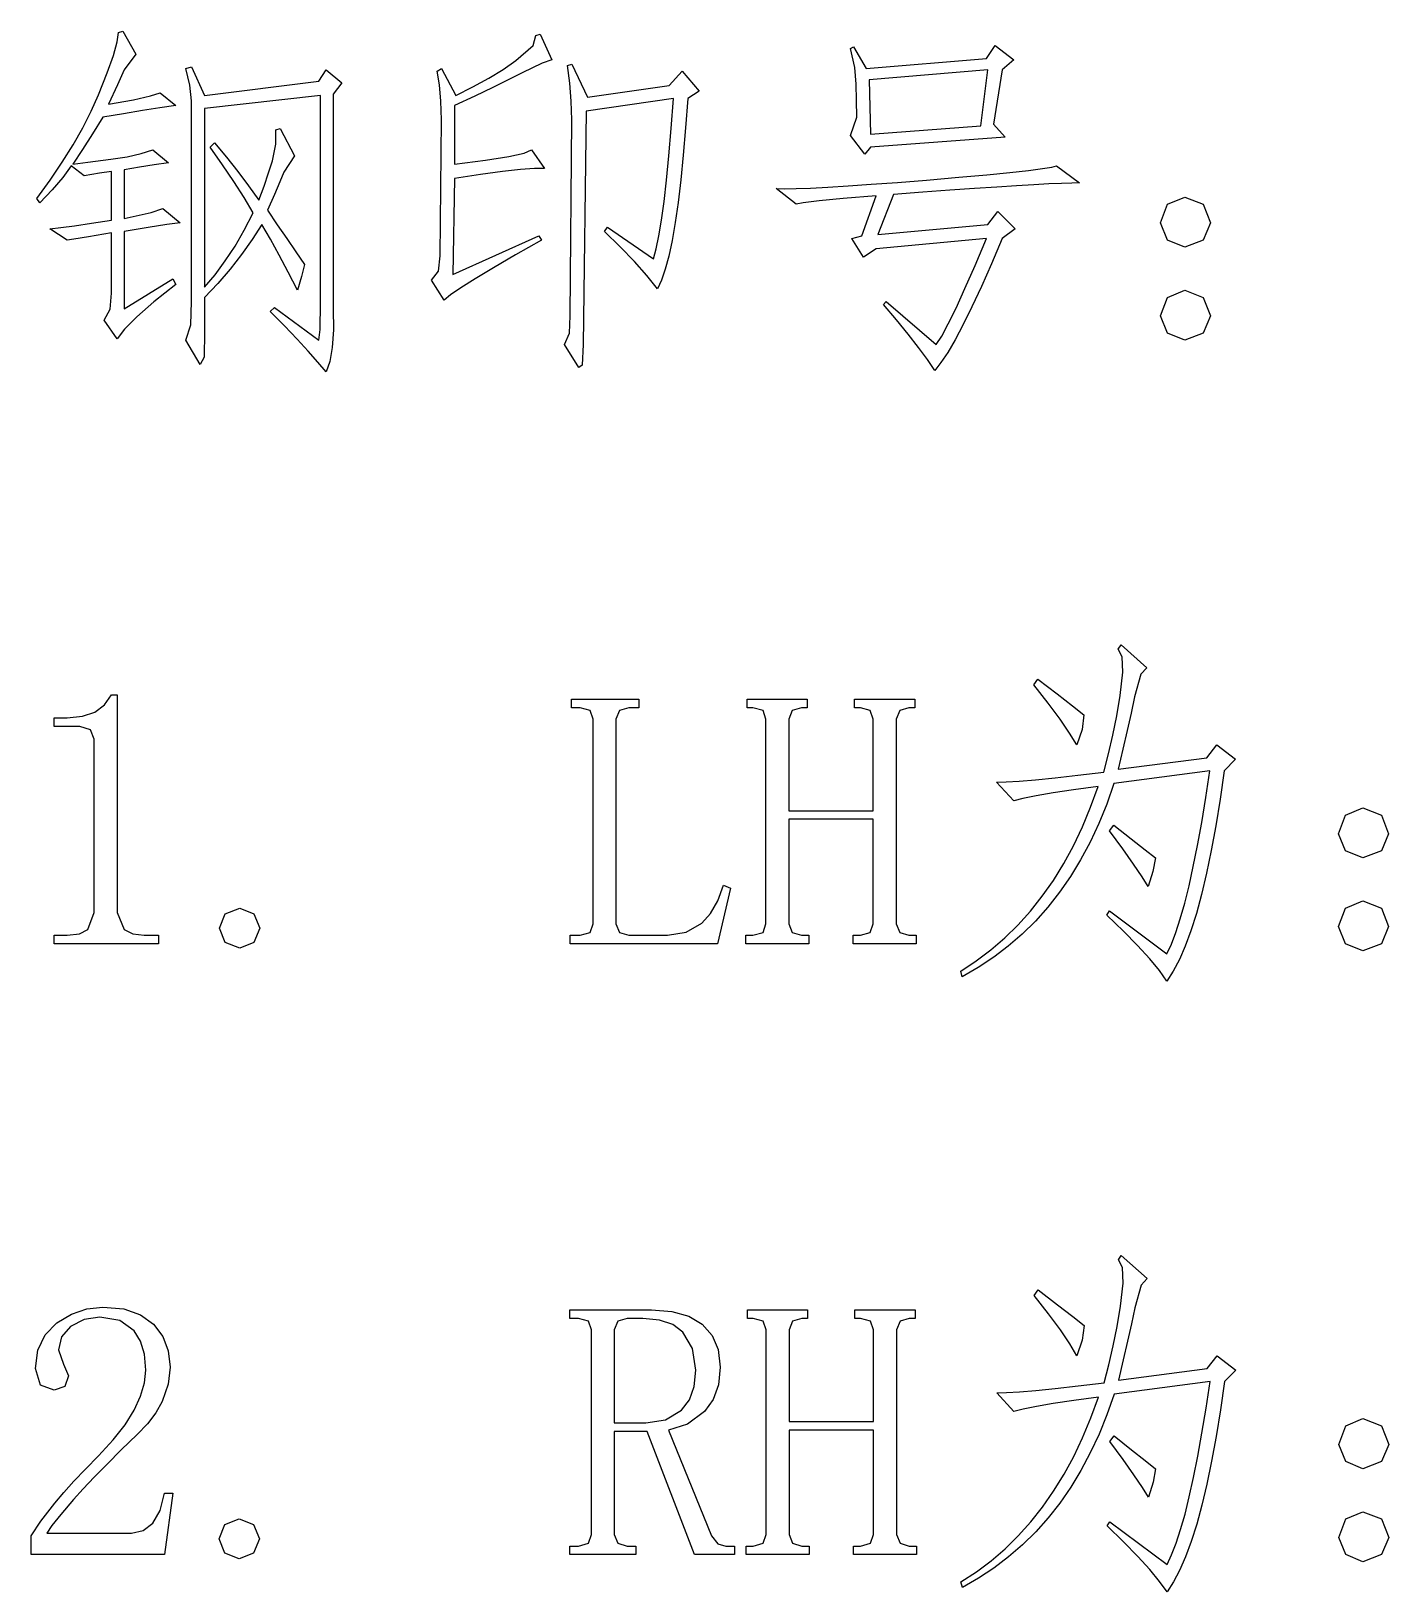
# Model space of a CAD drawing. Extents: x 0 to 420, y 0 to 297.
# Drawn here: x 292.84 to 309.48, y 58.8 to 77.94 of the extents above; entities that cross this region are included whole.
import ezdxf

# ---------------------------------------------------------------- set-up
doc = ezdxf.new("R2010")
doc.units = 0

msp = doc.modelspace()

# ---------------------------------------------------------------- linework, layer by layer
at = {"color": 94, "lineweight": 25}
for points in [[(293.821, 75.466), (293.542, 75.417), (293.361, 75.388), (293.277, 75.378), (293.066, 75.518), (293.199, 75.531), (293.369, 75.553), (293.576, 75.584), (293.821, 75.624), (293.821, 76.22), (293.676, 76.198), (293.487, 76.167), (293.329, 76.29), (293.224, 76.146), (293.095, 75.994), (292.943, 75.834), (292.908, 75.887), (293.071, 76.112), (293.218, 76.332), (293.351, 76.547), (293.47, 76.756), (293.574, 76.96), (293.663, 77.159), (293.77, 77.427), (293.847, 77.643), (293.893, 77.808), (293.908, 77.922), (293.961, 77.939), (294.119, 77.659), (293.979, 77.466), (293.895, 77.281), (293.786, 77.045), (294.09, 77.099), (294.3, 77.146), (294.417, 77.185), (294.61, 77.027), (294.416, 76.999), (294.202, 76.966), (293.969, 76.928), (293.715, 76.887), (293.589, 76.682), (293.466, 76.489), (293.347, 76.308), (293.533, 76.332), (293.812, 76.369), (294.014, 76.401), (294.186, 76.439), (294.329, 76.483), (294.522, 76.325), (294.345, 76.3), (294.164, 76.271), (293.979, 76.238), (293.979, 75.641), (294.307, 75.716), (294.452, 75.764), (294.663, 75.588), (294.501, 75.569), (294.273, 75.534), (293.979, 75.483), (293.979, 74.536), (294.575, 74.904), (294.61, 74.834), (294.341, 74.621), (294.132, 74.439), (293.982, 74.288), (293.891, 74.167), (293.733, 74.396), (293.807, 74.531), (293.821, 74.729)], [(297.866, 77.483), (298.042, 77.15), (298.252, 77.256), (298.445, 77.363), (298.621, 77.471), (298.779, 77.58), (298.989, 77.766), (299.024, 77.887), (299.077, 77.904), (299.217, 77.588), (299.101, 77.549), (298.857, 77.431), (298.69, 77.346), (298.496, 77.251), (298.274, 77.144), (298.024, 77.027), (298.024, 76.308), (298.406, 76.358), (298.691, 76.404), (298.879, 76.446), (298.971, 76.483), (299.129, 76.255), (299.007, 76.256), (298.835, 76.244), (298.614, 76.219), (298.343, 76.182), (298.024, 76.132), (298.007, 74.957), (299.059, 75.431), (299.094, 75.378), (298.774, 75.197), (298.502, 75.039), (298.279, 74.904), (298.104, 74.793), (297.978, 74.705), (297.901, 74.641), (297.743, 74.887), (297.831, 74.996), (297.849, 75.185), (297.866, 76.852), (297.86, 77.082), (297.843, 77.28), (297.814, 77.448)], [(304.774, 76.641), (303.124, 76.518), (303.054, 76.431), (302.879, 76.659), (302.958, 76.887), (302.951, 77.093), (302.949, 77.29), (302.931, 77.496), (302.879, 77.729), (302.914, 77.746), (303.072, 77.483), (304.546, 77.606), (304.651, 77.764), (304.879, 77.588), (304.738, 77.466), (304.633, 76.799)], [(295.821, 74.553), (296.364, 74.15), (296.378, 74.281), (296.382, 74.606), (296.382, 77.15), (294.961, 76.992), (294.961, 74.799), (295.091, 74.953), (295.216, 75.122), (295.336, 75.304), (295.449, 75.501), (295.557, 75.711), (295.446, 75.9), (295.321, 76.097), (295.182, 76.303), (295.031, 76.518), (295.084, 76.571), (295.23, 76.396), (295.369, 76.22), (295.502, 76.045), (295.628, 75.869), (295.693, 76.04), (295.748, 76.201), (295.794, 76.352), (295.836, 76.556), (295.838, 76.729), (295.891, 76.746), (296.066, 76.413), (295.935, 76.211), (295.885, 76.093), (295.818, 75.938), (295.733, 75.746), (295.854, 75.567), (295.97, 75.396), (296.082, 75.233), (296.189, 75.08), (296.15, 74.931), (296.101, 74.764), (295.988, 74.985), (295.878, 75.194), (295.769, 75.389), (295.663, 75.571), (295.545, 75.384), (295.416, 75.2), (295.275, 75.021), (295.124, 74.847), (294.961, 74.676), (294.961, 74.255), (294.957, 73.944), (294.908, 73.852), (294.733, 74.15), (294.794, 74.338), (294.803, 74.624), (294.803, 76.904), (294.803, 77.086), (294.78, 77.279), (294.733, 77.483), (294.803, 77.501), (294.961, 77.15), (296.364, 77.325), (296.452, 77.466), (296.645, 77.308), (296.54, 77.167), (296.54, 74.536), (296.541, 74.277), (296.527, 74.062), (296.497, 73.891), (296.452, 73.764), (296.352, 73.883), (296.233, 74.017), (296.096, 74.164), (295.941, 74.325), (295.768, 74.501)], [(299.901, 75.536), (300.463, 75.15), (300.497, 75.273), (300.531, 75.431), (300.563, 75.624), (300.594, 75.852), (300.624, 76.115), (300.654, 76.413), (300.681, 76.746), (300.708, 77.115), (299.638, 76.957), (299.603, 74.097), (299.59, 73.843), (299.55, 73.817), (299.375, 74.097), (299.436, 74.238), (299.445, 74.448), (299.463, 76.852), (299.457, 77.082), (299.439, 77.304), (299.41, 77.518), (299.463, 77.536), (299.656, 77.132), (300.656, 77.273), (300.814, 77.448), (301.024, 77.203), (300.884, 77.115), (300.858, 76.754), (300.83, 76.421), (300.799, 76.116), (300.766, 75.84), (300.73, 75.593), (300.692, 75.374), (300.652, 75.183), (300.609, 75.021), (300.563, 74.887), (300.515, 74.781), (300.383, 74.944), (300.23, 75.115), (300.058, 75.295), (299.866, 75.483)], [(303.107, 77.343), (303.124, 76.676), (304.475, 76.781), (304.563, 77.466)], [(305.686, 76.08), (305.59, 76.078), (305.466, 76.074), (305.311, 76.067), (305.127, 76.057), (304.914, 76.045), (304.671, 76.029), (304.399, 76.011), (304.097, 75.99), (303.766, 75.966), (303.405, 75.939), (303.212, 75.448), (304.563, 75.571), (304.686, 75.729), (304.896, 75.518), (304.738, 75.396), (304.607, 75.086), (304.483, 74.808), (304.368, 74.56), (304.26, 74.343), (304.161, 74.156), (304.071, 74.001), (303.988, 73.876), (303.914, 73.781), (303.821, 73.915), (303.712, 74.062), (303.586, 74.224), (303.442, 74.399), (303.282, 74.588), (303.317, 74.624), (303.931, 74.097), (303.997, 74.202), (304.078, 74.351), (304.173, 74.545), (304.282, 74.783), (304.407, 75.067), (304.546, 75.396), (303.195, 75.273), (303.037, 75.167), (302.896, 75.396), (303.019, 75.431), (303.195, 75.922), (302.791, 75.889), (302.493, 75.86), (302.3, 75.836), (302.212, 75.817), (301.967, 76.01), (302.072, 76.007), (302.213, 76.01), (302.39, 76.016), (302.603, 76.027), (302.851, 76.042), (303.134, 76.062), (303.454, 76.086), (303.809, 76.115), (304.206, 76.148), (304.548, 76.179), (304.832, 76.207), (305.06, 76.232), (305.232, 76.254), (305.347, 76.274), (305.405, 76.29)], [(307.291, 75.588), (307.203, 75.378), (306.975, 75.29), (306.764, 75.378), (306.677, 75.588), (306.764, 75.817), (306.975, 75.904), (307.203, 75.817)], [(307.291, 74.448), (307.203, 74.238), (306.975, 74.15), (306.764, 74.238), (306.677, 74.448), (306.764, 74.676), (306.975, 74.764), (307.203, 74.676)], [(307.37, 69.188), (307.598, 69.012), (307.458, 68.872), (307.409, 68.523), (307.356, 68.197), (307.301, 67.894), (307.243, 67.614), (307.182, 67.356), (307.119, 67.122), (307.052, 66.91), (306.982, 66.722), (306.91, 66.556), (306.834, 66.413), (306.756, 66.293), (306.665, 66.421), (306.546, 66.565), (306.398, 66.727), (306.223, 66.905), (306.019, 67.1), (306.054, 67.153), (306.756, 66.626), (306.812, 66.747), (306.867, 66.89), (306.921, 67.057), (306.975, 67.247), (307.028, 67.46), (307.08, 67.696), (307.132, 67.955), (307.183, 68.238), (307.233, 68.543), (307.282, 68.872), (306.107, 68.714), (306.019, 68.463), (305.921, 68.224), (305.815, 67.996), (305.699, 67.78), (305.574, 67.575), (305.44, 67.381), (305.297, 67.199), (305.145, 67.028), (304.984, 66.869), (304.813, 66.721), (304.634, 66.584), (304.445, 66.459), (304.247, 66.346), (304.23, 66.416), (304.418, 66.539), (304.598, 66.674), (304.769, 66.821), (304.931, 66.979), (305.085, 67.15), (305.23, 67.333), (305.366, 67.527), (305.493, 67.734), (305.611, 67.952), (305.721, 68.182), (305.822, 68.425), (305.914, 68.679), (305.614, 68.638), (305.361, 68.6), (305.154, 68.565), (304.993, 68.533), (304.879, 68.504), (304.668, 68.732), (304.788, 68.735), (304.947, 68.745), (305.146, 68.762), (305.386, 68.786), (305.665, 68.817), (305.984, 68.854), (306.043, 69.078), (306.096, 69.308), (306.144, 69.547), (306.186, 69.793), (306.218, 70.079), (306.209, 70.269), (306.16, 70.363), (306.195, 70.416), (306.51, 70.135), (306.438, 70.054), (306.361, 69.776), (306.319, 69.579), (306.271, 69.365), (306.218, 69.136), (306.16, 68.89), (307.247, 69.03)], [(305.651, 69.188), (305.565, 69.333), (305.449, 69.504), (305.302, 69.701), (305.124, 69.925), (305.177, 69.995), (305.411, 69.814), (305.598, 69.667), (305.738, 69.556), (305.717, 69.376)], [(293.891, 69.802), (293.891, 67.135), (293.979, 66.925), (294.084, 66.872), (294.224, 66.854), (294.4, 66.854), (294.4, 66.749), (293.119, 66.749), (293.119, 66.854), (293.277, 66.854), (293.428, 66.872), (293.531, 66.925), (293.61, 67.135), (293.61, 69.258), (293.566, 69.372), (293.435, 69.416), (293.119, 69.416), (293.119, 69.521), (293.277, 69.521), (293.468, 69.539), (293.619, 69.591), (293.735, 69.679), (293.821, 69.802)], [(300.005, 66.995), (300.049, 66.89), (300.163, 66.854), (300.637, 66.854), (300.865, 66.892), (301.058, 67.004), (301.165, 67.122), (301.253, 67.277), (301.321, 67.469), (301.409, 67.433), (301.251, 66.749), (299.444, 66.749), (299.444, 66.854), (299.567, 66.854), (299.689, 66.89), (299.724, 66.995), (299.724, 69.504), (299.689, 69.609), (299.567, 69.644), (299.461, 69.644), (299.461, 69.749), (300.286, 69.749), (300.286, 69.644), (300.163, 69.644), (300.049, 69.609), (300.005, 69.504)], [(303.438, 66.995), (303.482, 66.89), (303.596, 66.854), (303.684, 66.854), (303.684, 66.749), (302.912, 66.749), (302.912, 66.854), (303, 66.854), (303.122, 66.89), (303.157, 66.995), (303.157, 68.276), (302.122, 68.276), (302.122, 66.995), (302.166, 66.89), (302.28, 66.854), (302.368, 66.854), (302.368, 66.749), (301.596, 66.749), (301.596, 66.854), (301.684, 66.854), (301.807, 66.89), (301.842, 66.995), (301.842, 69.504), (301.807, 69.609), (301.684, 69.644), (301.614, 69.644), (301.614, 69.749), (302.35, 69.749), (302.35, 69.644), (302.28, 69.644), (302.166, 69.609), (302.122, 69.504), (302.122, 68.381), (303.157, 68.381), (303.157, 69.504), (303.122, 69.609), (303, 69.644), (302.929, 69.644), (302.929, 69.749), (303.666, 69.749), (303.666, 69.644), (303.596, 69.644), (303.482, 69.609), (303.438, 69.504)], [(309.473, 68.1), (309.385, 67.89), (309.157, 67.802), (308.946, 67.89), (308.858, 68.1), (308.946, 68.328), (309.157, 68.416), (309.385, 68.328)], [(306.528, 67.451), (306.452, 67.573), (306.348, 67.727), (306.215, 67.915), (306.054, 68.135), (306.107, 68.205), (306.319, 68.036), (306.489, 67.901), (306.616, 67.802), (306.585, 67.635)], [(295.638, 66.942), (295.568, 66.767), (295.393, 66.697), (295.217, 66.767), (295.147, 66.942), (295.217, 67.118), (295.393, 67.188), (295.568, 67.118)], [(309.473, 66.96), (309.385, 66.749), (309.157, 66.662), (308.946, 66.749), (308.858, 66.96), (308.946, 67.188), (309.157, 67.276), (309.385, 67.188)], [(307.374, 61.699), (307.602, 61.524), (307.461, 61.384), (307.412, 61.035), (307.36, 60.709), (307.305, 60.405), (307.247, 60.125), (307.186, 59.868), (307.122, 59.633), (307.055, 59.422), (306.986, 59.233), (306.913, 59.067), (306.838, 58.925), (306.76, 58.805), (306.668, 58.932), (306.549, 59.077), (306.402, 59.238), (306.226, 59.417), (306.023, 59.612), (306.058, 59.664), (306.76, 59.138), (306.815, 59.258), (306.87, 59.402), (306.925, 59.569), (306.979, 59.758), (307.031, 59.971), (307.084, 60.208), (307.135, 60.467), (307.186, 60.749), (307.236, 61.055), (307.286, 61.384), (306.11, 61.226), (306.022, 60.975), (305.925, 60.736), (305.818, 60.508), (305.703, 60.291), (305.578, 60.086), (305.444, 59.893), (305.301, 59.711), (305.149, 59.54), (304.987, 59.381), (304.817, 59.233), (304.637, 59.096), (304.449, 58.971), (304.251, 58.857), (304.233, 58.928), (304.422, 59.05), (304.602, 59.185), (304.773, 59.332), (304.935, 59.491), (305.089, 59.662), (305.233, 59.844), (305.369, 60.039), (305.496, 60.245), (305.615, 60.464), (305.724, 60.694), (305.825, 60.936), (305.917, 61.191), (305.618, 61.15), (305.364, 61.112), (305.157, 61.077), (304.997, 61.045), (304.882, 61.015), (304.672, 61.243), (304.791, 61.247), (304.951, 61.257), (305.15, 61.274), (305.389, 61.298), (305.668, 61.329), (305.988, 61.366), (306.046, 61.589), (306.099, 61.82), (306.147, 62.059), (306.189, 62.305), (306.222, 62.59), (306.213, 62.78), (306.163, 62.875), (306.198, 62.928), (306.514, 62.647), (306.442, 62.566), (306.365, 62.287), (306.323, 62.09), (306.275, 61.877), (306.222, 61.647), (306.163, 61.401), (307.251, 61.542)], [(305.654, 61.699), (305.569, 61.844), (305.453, 62.015), (305.306, 62.213), (305.128, 62.436), (305.181, 62.506), (305.415, 62.325), (305.602, 62.179), (305.742, 62.068), (305.72, 61.888)], [(294.242, 61.524), (294.226, 61.718), (294.179, 61.879), (294.101, 62.006), (293.926, 62.131), (293.68, 62.173), (293.485, 62.145), (293.321, 62.059), (293.209, 61.93), (293.171, 61.77), (293.233, 61.594), (293.294, 61.454), (293.25, 61.322), (293.119, 61.278), (292.952, 61.34), (292.891, 61.542), (292.92, 61.768), (293.008, 61.955), (293.154, 62.103), (293.333, 62.21), (293.52, 62.275), (293.715, 62.296), (293.972, 62.273), (294.179, 62.202), (294.338, 62.085), (294.45, 61.933), (294.517, 61.758), (294.54, 61.559), (294.516, 61.349), (294.443, 61.138), (294.366, 61), (294.264, 60.865), (294.136, 60.735), (293.942, 60.545), (293.767, 60.371), (293.611, 60.211), (293.474, 60.066), (293.356, 59.936), (293.199, 59.754), (293.091, 59.617), (293.031, 59.524), (294.066, 59.524), (294.211, 59.555), (294.329, 59.647), (294.417, 59.8), (294.47, 60.015), (294.575, 60.015), (294.47, 59.261), (292.838, 59.261), (292.838, 59.489), (292.954, 59.669), (293.128, 59.892), (293.237, 60.021), (293.362, 60.16), (293.504, 60.31), (293.663, 60.471), (293.844, 60.666), (293.99, 60.853), (294.101, 61.033), (294.179, 61.204), (294.226, 61.368)], [(301.282, 61.559), (301.26, 61.343), (301.196, 61.161), (301.089, 61.015), (300.883, 60.862), (300.65, 60.787), (301.176, 59.489), (301.255, 59.392), (301.352, 59.366), (301.457, 59.366), (301.457, 59.261), (300.966, 59.261), (300.387, 60.77), (299.983, 60.77), (299.983, 59.506), (300.027, 59.401), (300.141, 59.366), (300.247, 59.366), (300.247, 59.261), (299.44, 59.261), (299.44, 59.366), (299.545, 59.366), (299.668, 59.401), (299.703, 59.506), (299.703, 62.015), (299.668, 62.121), (299.545, 62.156), (299.44, 62.156), (299.44, 62.261), (300.44, 62.261), (300.688, 62.241), (300.896, 62.183), (301.062, 62.085), (301.184, 61.949), (301.257, 61.774)], [(303.442, 59.506), (303.486, 59.401), (303.6, 59.366), (303.687, 59.366), (303.687, 59.261), (302.915, 59.261), (302.915, 59.366), (303.003, 59.366), (303.126, 59.401), (303.161, 59.506), (303.161, 60.787), (302.126, 60.787), (302.126, 59.506), (302.17, 59.401), (302.284, 59.366), (302.371, 59.366), (302.371, 59.261), (301.6, 59.261), (301.6, 59.366), (301.687, 59.366), (301.81, 59.401), (301.845, 59.506), (301.845, 62.015), (301.81, 62.121), (301.687, 62.156), (301.617, 62.156), (301.617, 62.261), (302.354, 62.261), (302.354, 62.156), (302.284, 62.156), (302.17, 62.121), (302.126, 62.015), (302.126, 60.892), (303.161, 60.892), (303.161, 62.015), (303.126, 62.121), (303.003, 62.156), (302.933, 62.156), (302.933, 62.261), (303.67, 62.261), (303.67, 62.156), (303.6, 62.156), (303.486, 62.121), (303.442, 62.015)], [(299.983, 60.875), (300.369, 60.875), (300.611, 60.914), (300.808, 61.033), (300.905, 61.158), (300.964, 61.321), (300.983, 61.524), (300.944, 61.789), (300.826, 61.989), (300.701, 62.082), (300.537, 62.137), (300.334, 62.156), (300.141, 62.156), (300.027, 62.121), (299.983, 62.015)], [(309.476, 60.612), (309.388, 60.401), (309.16, 60.313), (308.95, 60.401), (308.862, 60.612), (308.95, 60.84), (309.16, 60.928), (309.388, 60.84)], [(306.531, 59.963), (306.456, 60.084), (306.352, 60.239), (306.219, 60.426), (306.058, 60.647), (306.11, 60.717), (306.323, 60.547), (306.492, 60.413), (306.619, 60.313), (306.589, 60.147)], [(309.476, 59.471), (309.388, 59.261), (309.16, 59.173), (308.95, 59.261), (308.862, 59.471), (308.95, 59.699), (309.16, 59.787), (309.388, 59.699)], [(295.634, 59.454), (295.564, 59.278), (295.388, 59.208), (295.213, 59.278), (295.143, 59.454), (295.213, 59.629), (295.388, 59.699), (295.564, 59.629)]]:
    msp.add_lwpolyline(points, close=True, dxfattribs=at)

doc.saveas('drawing.dxf')
